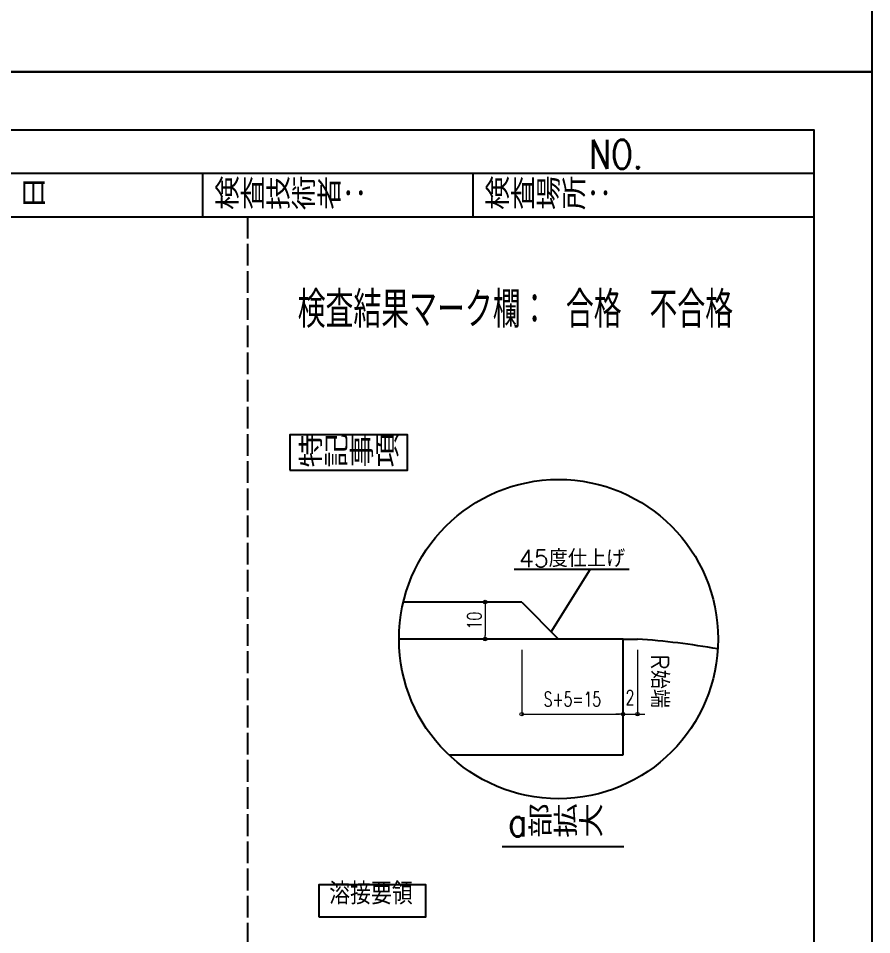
# Model space of a CAD drawing. Header units: millimetres. Extents: x -4568 to 36914, y -114 to 17788.
# Drawn here: x 5549 to 6728, y 11845 to 13110 of the extents above; entities that cross this region are included whole.
import ezdxf
from ezdxf.enums import TextEntityAlignment as Align

# ---------------------------------------------------------------- set-up
doc = ezdxf.new("R2010")
doc.units = ezdxf.units.MM
doc.header["$LTSCALE"] = 5
doc.linetypes.add('DASHED', pattern=[7.5, 6, -1.5])
doc.layers.get('0').update_dxf_attribs({"color": 255})
doc.layers.get('DEFPOINTS').update_dxf_attribs({"color": 255})
for name, color, linetype in [('LAYER6', 7, 'Continuous'), ('寸法', 4, 'Continuous'), ('溶接', 241, 'Continuous'), ('金物', 142, 'Continuous')]:
    doc.layers.add(name, color=color, linetype=linetype)
doc.styles.add('DLSTANDARD1', font='monotxt.shx', dxfattribs={"width": 0.6, "bigfont": 'extfont'})
doc.styles.add('KANJI', font='simplex.shx', dxfattribs={"width": 0.7, "bigfont": 'extfont2.shx'})
doc.styles.get("Standard").update_dxf_attribs({"font": 'simplex.shx', "width": 0.7, "height": 2.5, "bigfont": '@extfont2.shx'})
doc.styles.add('SUNPOU', font='simplex.shx', dxfattribs={"width": 0.7, "bigfont": 'extfont2.shx'})
doc.dimstyles.new('一般寸法-小さめ', dxfattribs={"dimscale": 10, "dimtxt": 2, "dimasz": 0.5, "dimexe": 0.125, "dimexo": 1.5, "dimgap": 0.5, "dimtad": 1, "dimtxsty": 'KANJI', "dimblk": 'ORIGIN', "dimcen": 0, "dimclrd": 256, "dimclre": 256, "dimclrt": 256, "dimadec": 0, "dimazin": 0, "dimtfac": 1, "dimtmove": 2, "dimatfit": 2, "dimfxl": 0, "dimtolj": 2, "dimlwd": 5, "dimlwe": 5, "dimarcsym": 0})

# ---------------------------------------------------------------- blocks, each defined once
blk = doc.blocks.new('_Origin')
at = {"color": 0, "linetype": 'ByBlock', "lineweight": -2}
blk.add_line((0, 0), (-1, 0), dxfattribs=at)
blk.add_circle((0, 0), 0.5, dxfattribs=at)
blk = doc.blocks.new('*D1043')
at = {"layer": 'DEFPOINTS', "color": 0, "ltscale": 4, "transparency": 16777216}
for p in [(6244.5, 12253.3), (6384.5, 12253.3), (6384.5, 12149.6)]:
    blk.add_point(p, dxfattribs=at)
at = {"layer": '寸法', "lineweight": 5, "ltscale": 4, "transparency": 16777216}
for p, q in [((6244.5, 12238.3), (6244.5, 12148.3)), ((6384.5, 12238.3), (6384.5, 12148.3)), ((6249.5, 12149.6), (6379.5, 12149.6))]:
    blk.add_line(p, q, dxfattribs=at)
at = {"layer": '寸法', "lineweight": 5, "ltscale": 4, "transparency": 16777216, "xscale": 5, "yscale": 5, "zscale": 5, "rotation": 180}
blk.add_blockref('_Origin', (6244.5, 12149.6), dxfattribs=at)
at = {"layer": '寸法', "lineweight": 5, "ltscale": 4, "transparency": 16777216, "xscale": 5, "yscale": 5, "zscale": 5}
blk.add_blockref('_Origin', (6384.5, 12149.6), dxfattribs=at)
at = {"layer": '寸法', "ltscale": 4, "transparency": 16777216, "insert": (6314.5, 12170.4), "char_height": 20, "attachment_point": 5, "style": 'KANJI'}
blk.add_mtext('\\A2;S+5=15', dxfattribs=at)
blk = doc.blocks.new('*D1044')
at = {"layer": 'DEFPOINTS', "color": 0, "ltscale": 4, "transparency": 16777216}
for p in [(6384.5, 12253.3), (6404.5, 12253.3), (6404.5, 12149.6)]:
    blk.add_point(p, dxfattribs=at)
at = {"layer": '寸法', "lineweight": 5, "ltscale": 4, "transparency": 16777216}
for p, q in [((6384.5, 12238.3), (6384.5, 12148.3)), ((6404.5, 12238.3), (6404.5, 12148.3)), ((6379.5, 12149.6), (6374.5, 12149.6)), ((6384.5, 12149.6), (6404.5, 12149.6)), ((6409.5, 12149.6), (6414.5, 12149.6))]:
    blk.add_line(p, q, dxfattribs=at)
at = {"layer": '寸法', "lineweight": 5, "ltscale": 4, "transparency": 16777216, "xscale": 5, "yscale": 5, "zscale": 5}
blk.add_blockref('_Origin', (6384.5, 12149.6), dxfattribs=at)
at = {"layer": '寸法', "lineweight": 5, "ltscale": 4, "transparency": 16777216, "xscale": 5, "yscale": 5, "zscale": 5, "rotation": 180}
blk.add_blockref('_Origin', (6404.5, 12149.6), dxfattribs=at)
at = {"layer": '寸法', "ltscale": 4, "transparency": 16777216, "insert": (6394.1, 12172.6), "char_height": 20, "attachment_point": 5, "style": 'KANJI'}
blk.add_mtext('\\A2;2', dxfattribs=at)
blk = doc.blocks.new('*D1081')
at = {"layer": 'DEFPOINTS', "color": 0, "linetype": 'Continuous', "transparency": 16777216}
for p in [(6244.5, 12304.3), (6194.1, 12253.3), (6244.5, 12253.3)]:
    blk.add_point(p, dxfattribs=at)
at = {"layer": '寸法', "linetype": 'Continuous', "lineweight": 5, "transparency": 16777216}
for p, q in [((6229.5, 12304.3), (6192.9, 12304.3)), ((6194.1, 12299.3), (6194.1, 12258.3)), ((6229.5, 12253.3), (6192.9, 12253.3))]:
    blk.add_line(p, q, dxfattribs=at)
at = {"layer": '寸法', "linetype": 'Continuous', "lineweight": 5, "transparency": 16777216, "xscale": 5, "yscale": 5, "zscale": 5}
for p, rotation in [((6194.1, 12304.3), 90), ((6194.1, 12253.3), 270)]:
    blk.add_blockref('_Origin', p, dxfattribs=dict(at, rotation=rotation))
at = {"layer": '寸法', "linetype": 'Continuous', "transparency": 16777216, "insert": (6179.1, 12278.8), "char_height": 20, "attachment_point": 5, "rotation": 90, "style": 'KANJI'}
blk.add_mtext('\\A2;10', dxfattribs=at)

msp = doc.modelspace()

# ---------------------------------------------------------------- linework, layer by layer
at = {"linetype": 'Continuous', "lineweight": -3}
for p, q in [((3444, 12896.38), (6648, 12896.38)), ((5804, 12836.38), (5804, 12896.38)), ((6177.301, 12836.38), (6177.301, 12896.38)), ((3444, 12836.38), (6648, 12836.38))]:
    msp.add_line(p, q, dxfattribs=at)
at = {"linetype": 'DASHED', "lineweight": -3}
msp.add_line((5865.799, 12836.38), (5865.799, 11360.38), dxfattribs=at)
at = {"linetype": 'Continuous', "lineweight": -3}
for points in [[(3364, 15412.38), (6728, 15412.38), (6728, 13036.38), (3364, 13036.38)], [(3364, 13036.38), (6728, 13036.38), (6728, 10660.38), (3364, 10660.38)], [(3444, 12956.38), (6648, 12956.38), (6648, 10740.38), (3444, 10740.38)]]:
    msp.add_lwpolyline(points, close=True, dxfattribs=at)
at = {"layer": '寸法', "ltscale": 4}
for p, q in [((6393.087, 12349.409), (6233.967, 12349.409)), ((6285.29, 12263.463), (6338.956, 12349.409))]:
    msp.add_line(p, q, dxfattribs=at)
at = {"layer": '寸法'}
msp.add_line((6217.396, 11967.033), (6385.396, 11967.033), dxfattribs=at)
at = {"layer": '寸法', "linetype": 'Continuous'}
for points in [[(5924.215, 12486.462), (6086.578, 12486.462), (6086.578, 12535.207), (5924.215, 12535.207)], [(5964.368, 11869.692), (6111.97, 11869.692), (6111.97, 11914.005), (5964.368, 11914.005)]]:
    msp.add_lwpolyline(points, close=True, dxfattribs=at)
msp.add_circle((6295.49, 12253.263), 220.401, dxfattribs=at)
at = {"layer": '溶接'}
msp.add_line((6244.49, 12304.263), (6081.071, 12304.263), dxfattribs=at)
at = {"layer": '溶接', "ltscale": 4}
msp.add_line((6244.49, 12304.263), (6295.49, 12253.263), dxfattribs=at)
at = {"layer": '金物', "color": 153}
for p, q in [((6384.49, 12253.263), (6075.09, 12253.263)), ((6384.49, 12093.263), (6384.49, 12253.263)), ((6143.91, 12093.263), (6384.49, 12093.263))]:
    msp.add_line(p, q, dxfattribs=at)
at = {"layer": '金物', "color": 153, "ltscale": 5}
msp.add_line((6384.49, 12253.263), (6404.49, 12253.263), dxfattribs=at)
at = {"layer": '金物', "color": 153, "ltscale": 4}
msp.add_arc((6326.591, 11156.025), 1100, 80.112723, 85.939059, dxfattribs=at)

# ---------------------------------------------------------------- texts
at = {"color": 0, "linetype": 'Continuous', "ltscale": 6, "style": 'DLSTANDARD1', "width": 0.875}
msp.add_text('溶接要領', height=30, dxfattribs=at).set_placement((5978.567, 11877.972), align=Align.BOTTOM_LEFT)
at = {"layer": 'LAYER6', "color": 0, "linetype": 'Continuous', "lineweight": -3, "width": 0.8}
for s, p in [('NO.', (6337.789, 12902.589)), ('検査技術者：', (5819.744, 12847.306)), ('検査場所：', (6193.044, 12847.306)), ('日付\u3000\u3000\u3000年\u3000\u3000月\u3000\u3000日', (5165.219, 12847.306)), ('特記事項', (5935.011, 12491.813)), ('a部拡大', (6225.95, 11980.809))]:
    msp.add_text(s, height=40, dxfattribs=at).set_placement(p)
at = {"layer": 'LAYER6', "color": 0, "linetype": 'Continuous', "lineweight": -3, "style": 'SUNPOU', "width": 0.7}
msp.add_text('検査結果マーク欄： 合格\u3000不合格', height=50, dxfattribs=at).set_placement((5935.011, 12683.176))
at = {"layer": '寸法', "ltscale": 4, "style": 'SUNPOU'}
msp.add_text('45度仕上げ', height=24, dxfattribs=at).set_placement((6387.51, 12364.62), align=Align.MIDDLE_RIGHT)
msp.add_text('R始端', height=24, rotation=270, dxfattribs=at).set_placement((6423.186, 12232.544))

# ---------------------------------------------------------------- dimensions: what is measured, and where the dimension line sits
at = {"layer": '寸法', "linetype": 'Continuous'}
dim = msp.add_linear_dim(base=(6194.114, 12253.263), p1=(6244.49, 12304.263), p2=(6244.49, 12253.263), angle=90, text='10', dimstyle='一般寸法-小さめ', dxfattribs=at)
dim.commit()
dim.dimension.update_dxf_attribs({"geometry": '*D1081', "text_midpoint": (6179.114, 12278.763)})
at = {"layer": '寸法', "ltscale": 4}
dim = msp.add_linear_dim(base=(6384.49, 12149.574), p1=(6244.49, 12253.263), p2=(6384.49, 12253.263), text='S+5=15', dimstyle='一般寸法-小さめ', override={"dimlfac": 0.1}, dxfattribs=at)
dim.commit()
dim.dimension.update_dxf_attribs({"geometry": '*D1043', "text_midpoint": (6314.49, 12170.388), "dimtype": 160})
dim = msp.add_linear_dim(base=(6404.49, 12149.574), p1=(6384.49, 12253.263), p2=(6404.49, 12253.263), dimstyle='一般寸法-小さめ', override={"dimlfac": 0.1}, dxfattribs=at)
dim.commit()
dim.dimension.update_dxf_attribs({"geometry": '*D1044', "text_midpoint": (6394.112, 12172.586), "dimtype": 160})

doc.saveas('drawing.dxf')
